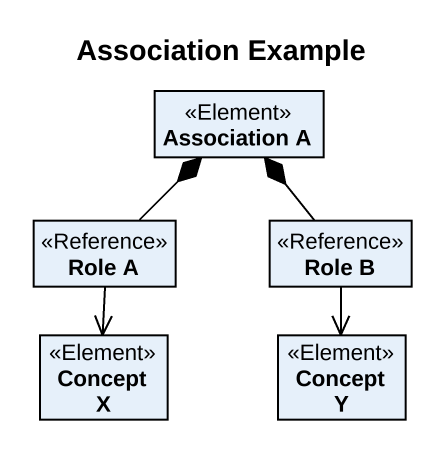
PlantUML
@startuml
title Association Example
hide circle
hide empty members
class "Association A" as Association_A <<Element>>
class "Role A" as Role_A <<Reference>>
class "Role B" as Role_B <<Reference>>
class "Concept X" as Concept_X <<Element>>
class "Concept Y" as Concept_Y <<Element>>
Association_A *-- Role_A
Association_A *-- Role_B
Role_A --> Concept_X
Role_B --> Concept_Y
@enduml
